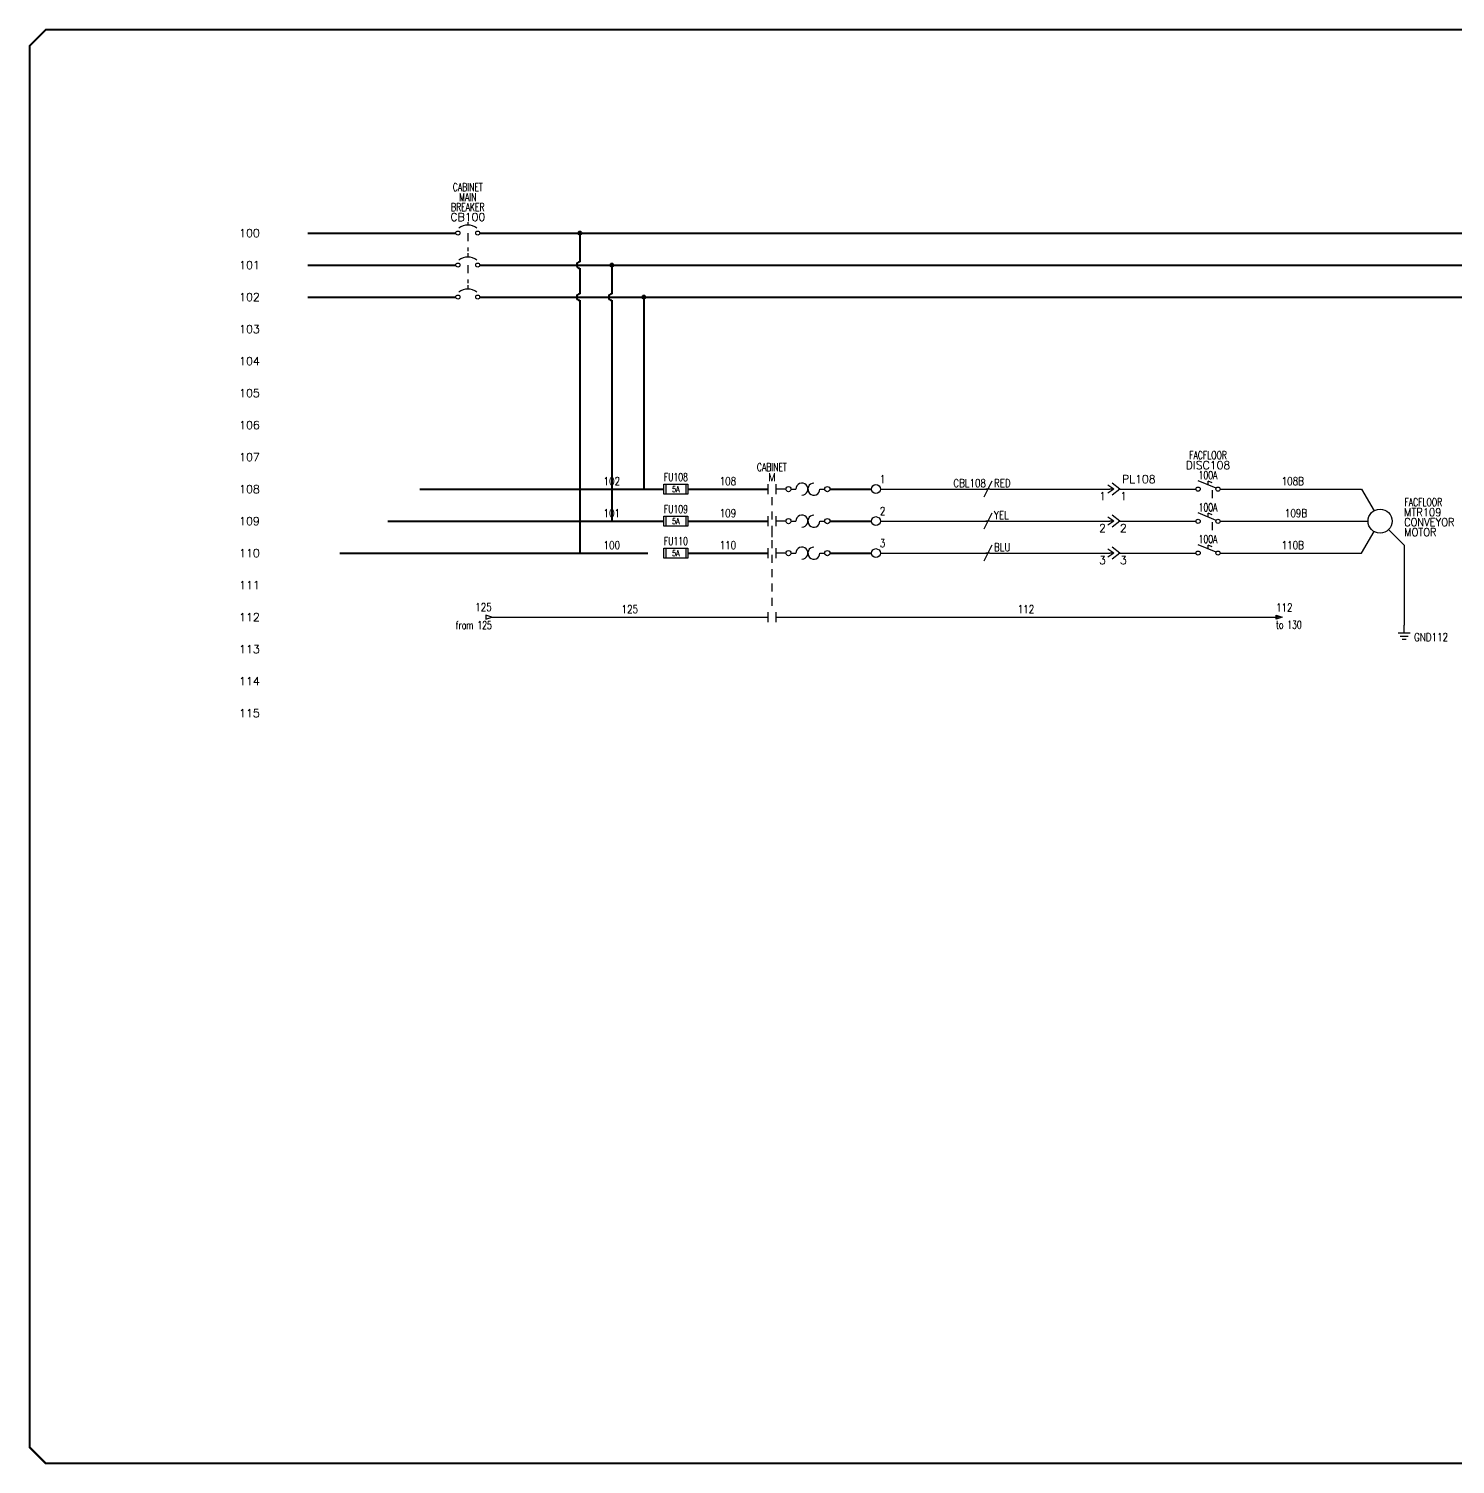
# Model space of a CAD drawing. Header units: inches. Extents: x 0 to 33.5, y 0 to 22.4.
# Drawn here: x 0.02 to 22.3, y 0.02 to 22.44 of the extents above; entities that cross this region are included whole.
import ezdxf
from ezdxf.enums import TextEntityAlignment as Align

# ---------------------------------------------------------------- set-up
doc = ezdxf.new("R2010")
doc.units = ezdxf.units.IN
doc.header["$LTSCALE"] = 0.25
doc.header["$MEASUREMENT"] = 0
doc.linetypes.add('DASHED', pattern=[0.75, 0.5, -0.25])
doc.linetypes.add('HIDDEN2', pattern=[0.1875, 0.125, -0.0625])
for name, color, linetype in [('DESC', 150, 'Continuous'), ('LINK', 9, 'DASHED'), ('LOC', 8, 'Continuous'), ('MISC', 7, 'Continuous'), ('SYMS', 7, 'Continuous'), ('TAGS', 150, 'Continuous'), ('TERMS', 123, 'Continuous'), ('TITLE', 7, 'Continuous'), ('WIRECOPY', 84, 'Continuous'), ('WIRENO', 72, 'Continuous'), ('WIREREF', 52, 'Continuous'), ('WIREREF_DEST', 52, 'Continuous'), ('XREF', 7, 'Continuous')]:
    doc.layers.add(name, color=color, linetype=linetype)
for name, color, linetype, lineweight in [('WIRE_BLK_10AWG', 9, 'Continuous', 40), ('WIRE_BLU_14AWG', 5, 'Continuous', 30), ('WIRE_GRN_14AWG', 3, 'Continuous', 30), ('WIRE_RED_14AWG', 1, 'Continuous', 30), ('WIRE_YEL_14AWG', 2, 'Continuous', 30)]:
    doc.layers.add(name, color=color, linetype=linetype, lineweight=lineweight)
doc.styles.add('ITALIC', font='ITALIC')
doc.styles.add('SIMPLEX', font='SIMPLEX')
doc.styles.add('WD', font='romans.shx')

# ---------------------------------------------------------------- blocks, each defined once
blk = doc.blocks.new('NO_NUM_acade_title')
at = {"layer": 'TITLE', "const_width": 0.0312}
blk.add_lwpolyline([(30.594, 0.281), (30.594, 22.177), (30.344, 22.427), (0.281, 22.427), (0.031, 22.177), (0.031, 0.281), (0.281, 0.031), (30.344, 0.031)], close=True, dxfattribs=at)
at = {"layer": 'TITLE', "color": 1, "style": 'ITALIC'}
for tag, height, p in [('TITLE#1', 0.125, (32.156, 3.406)), ('TITLE#2', 0.125, (32.156, 3.204)), ('TITLE#3', 0.125, (32.156, 3.001)), ('TITLE#4', 0.125, (32.156, 2.799)), ('DWG#', 0.2, (32.156, 0.826))]:
    blk.add_attdef(tag, text='', height=height, dxfattribs=at).set_placement(p, align=Align.CENTER)
at = {"layer": 'TITLE', "color": 1, "style": 'SIMPLEX'}
blk.add_attdef('CAD#', (30.826, 1.958), '', height=0.0938, rotation=90, dxfattribs=at)
at = {"layer": 'TITLE', "color": 1}
for tag, p, height, style in [('ENGINEER', (31.237, 1.958), 0.0938, 'ITALIC'), ('CHKDBY', (32.424, 1.958), 0.0938, 'ITALIC'), ('JOB#', (31.464, 1.644), 0.0938, 'SIMPLEX'), ('DRAWNBY', (32.494, 1.644), 0.0938, 'ITALIC'), ('SCALE', (31.353, 1.344), 0.0938, 'SIMPLEX'), ('DATE', (32.408, 1.344), 0.0938, 'SIMPLEX'), ('SHTS', (32.532, 0.25), 0.2, 'ITALIC')]:
    blk.add_attdef(tag, p, '', height=height, dxfattribs=dict(at, style=style))
at = {"layer": 'TITLE', "color": 1, "style": 'ITALIC'}
blk.add_attdef('SH#', text='', height=0.2, dxfattribs=at).set_placement((31.881, 0.25), align=Align.RIGHT)
at = {"layer": 'TITLE', "color": 7, "flags": 9}
blk.add_attdef('WD_TB', (31.219, 0.031), '', height=0.125, dxfattribs=at)
blk = doc.blocks.new('WD_MLRH')
at = {"style": 'WD'}
blk.add_attdef('RUNGFIRST', text='', height=0.125, dxfattribs=at).set_placement((-0.25, 0), align=Align.MIDDLE_RIGHT)
at = {"style": 'WD', "flags": 1}
for tag, p in [('RUNGHORV', (-0.25, -0.127)), ('RUNGDIST', (-0.25, -0.2)), ('RUNGCNT', (-0.25, -0.237)), ('RUNGINC', (-0.25, -0.163)), ('WIRE-START', (-0.25, -0.356)), ('WIRE-GSUF', (-0.25, -0.396)), ('PH3SPACE', (-0.25, -0.437)), ('WIREMODE', (-0.25, -0.281)), ('WIREFMT', (-0.25, -0.321))]:
    blk.add_attdef(tag, text='', height=0.025, dxfattribs=at).set_placement(p, align=Align.RIGHT)
blk = doc.blocks.new('HCB1')
blk.add_line((0, 0.173), (0, 0.126))
for centre in [(-0.155, 0), (0.155, 0)]:
    blk.add_circle(centre, 0.0322)
blk.add_arc((0, -0.109), 0.234, 53.1301, 126.8699)
at = {"style": 'WD', "width": 0.7}
for tag, p in [('INST', (0, 0.826)), ('LOC', (0, 0.656)), ('DESC1', (0, 0.5)), ('DESC2', (0, 0.344)), ('RATING1', (0, -0.188)), ('XREF', (0, -0.344))]:
    blk.add_attdef(tag, text='', height=0.125, dxfattribs=at).set_placement(p, align=Align.CENTER)
at = {"style": 'WD'}
blk.add_attdef('TAG1', text='', height=0.125, dxfattribs=at).set_placement((0, 0.188), align=Align.CENTER)
for tag, p in [('X2LINK', (0, 0.219)), ('X8LINK', (0, 0))]:
    blk.add_attdef(tag, p, '', height=0.01, dxfattribs=at)
for tag, p, height, flags in [('X4TERM01', (-0.188, 0), 0.0125, 1), ('X1TERM02', (0.188, 0), 0.0125, 1), ('FAMILY', (0.205, 0.152), 0.01, 9), ('CONTACT', (0.205, 0.133), 0.01, 9)]:
    blk.add_attdef(tag, p, '', height=height, dxfattribs=dict(at, flags=flags))
at = {"linetype": 'Continuous', "style": 'WD', "flags": 9}
for tag, p in [('ASSYCODE', (0.219, 0.062)), ('MFG', (0.228, 0.089)), ('CAT', (0.23, 0.108))]:
    blk.add_attdef(tag, text='', height=0.01, dxfattribs=at).set_placement(p, align=Align.CENTER)
at = {"linetype": 'Continuous', "style": 'WD', "flags": 8}
blk.add_attdef('TERM01', text='', height=0.125, dxfattribs=at).set_placement((-0.25, -0.031), align=Align.TOP_RIGHT)
blk.add_attdef('TERM02', text='', height=0.125, dxfattribs=at).set_placement((0.25, -0.031), align=Align.TOP_LEFT)
blk = doc.blocks.new('HCB2')
at = {"linetype": 'HIDDEN2'}
blk.add_line((0, 0.187), (0, 0.141), dxfattribs=at)
for centre in [(-0.155, 0), (0.155, 0)]:
    blk.add_circle(centre, 0.0322)
blk.add_arc((0, -0.109), 0.234, 53.1301, 126.8699)
at = {"style": 'WD', "width": 0.7}
for tag, p in [('INST', (0, 0.863)), ('LOC', (0, 0.693)), ('DESC1', (0, 0.537)), ('DESC2', (0, 0.38)), ('RATING1', (0, -0.188)), ('XREF', (0, -0.344))]:
    blk.add_attdef(tag, text='', height=0.125, dxfattribs=at).set_placement(p, align=Align.CENTER)
at = {"style": 'WD'}
blk.add_attdef('TAG2', text='', height=0.125, dxfattribs=at).set_placement((0, 0.224), align=Align.CENTER)
for tag, p in [('X2LINK', (0, 0.219)), ('X8LINK', (0, 0))]:
    blk.add_attdef(tag, p, '', height=0.01, dxfattribs=at)
for tag, p, height, flags in [('X4TERM01', (-0.188, 0), 0.0125, 1), ('FAMILY', (0.054, 0.183), 0.01, 9), ('CONTACT', (0.054, 0.159), 0.01, 9), ('X1TERM02', (0.188, 0), 0.0125, 1)]:
    blk.add_attdef(tag, p, '', height=height, dxfattribs=dict(at, flags=flags))
at = {"linetype": 'Continuous', "style": 'WD', "flags": 8}
blk.add_attdef('TERM01', text='', height=0.125, dxfattribs=at).set_placement((-0.25, -0.031), align=Align.TOP_RIGHT)
blk.add_attdef('TERM02', text='', height=0.125, dxfattribs=at).set_placement((0.25, -0.031), align=Align.TOP_LEFT)
blk = doc.blocks.new('WDDOT')
for radius in [0.03, 0.0187, 0.00929]:
    blk.add_circle((0, 0), radius)
blk = doc.blocks.new('WD_WCH')
at = {"linetype": 'Continuous', "style": 'WD', "width": 0.8}
blk.add_attdef('WIRECOPY', text='', height=0.125, dxfattribs=at).set_placement((0, 0.0625), align=Align.CENTER)
blk = doc.blocks.new('HFU1')
for p, q in [((-0.188, -0.078), (-0.188, 0.078)), ((-0.188, 0.078), (0.188, 0.078)), ((-0.156, 0.078), (-0.156, -0.078)), ((0.156, 0.078), (0.156, -0.078)), ((0.188, 0.078), (0.188, -0.078)), ((0.188, -0.078), (-0.188, -0.078))]:
    blk.add_line(p, q)
at = {"style": 'WD', "width": 0.7}
for tag, p in [('INST', (0, 0.422)), ('TAG1', (0, 0.125)), ('LOC', (0, 0.266))]:
    blk.add_attdef(tag, text='', height=0.125, dxfattribs=at).set_placement(p, align=Align.CENTER)
at = {"linetype": 'Continuous', "style": 'WD', "flags": 9}
for tag, p in [('ASSYCODE', (0.157, 0.251)), ('MFG', (0.156, 0.083)), ('CAT', (0.156, 0.102))]:
    blk.add_attdef(tag, text='', height=0.01, dxfattribs=at).set_placement(p, align=Align.CENTER)
at = {"style": 'WD'}
for tag, p, height, flags in [('X4TERM01', (-0.188, 0), 0.0109, 1), ('FAMILY', (0.129, 0.108), 0.01, 9), ('X1TERM02', (0.188, 0), 0.0109, 1)]:
    blk.add_attdef(tag, p, '', height=height, dxfattribs=dict(at, flags=flags))
at = {"style": 'WD', "width": 0.7}
blk.add_attdef('RATING1', text='', height=0.0938, dxfattribs=at).set_placement((0, 0), align=Align.MIDDLE_CENTER)
at = {"style": 'WD'}
for tag, p in [('X2LINK', (0, 0.109)), ('X8LINK', (0, -0.109))]:
    blk.add_attdef(tag, p, '', height=0.01, dxfattribs=at)
at = {"linetype": 'Continuous', "style": 'WD', "width": 0.7, "flags": 8}
blk.add_attdef('TERM01', text='', height=0.1, dxfattribs=at).set_placement((-0.25, -0.016), align=Align.TOP_RIGHT)
at = {"style": 'WD', "width": 0.7}
for tag, p in [('DESC1', (0.047, -0.234)), ('DESC2', (0.047, -0.391)), ('DESC3', (0.047, -0.547))]:
    blk.add_attdef(tag, text='', height=0.125, dxfattribs=at).set_placement(p, align=Align.MIDDLE_LEFT)
at = {"linetype": 'Continuous', "style": 'WD', "width": 0.7, "flags": 8}
blk.add_attdef('TERM02', text='', height=0.1, dxfattribs=at).set_placement((0.25, -0.016), align=Align.TOP_LEFT)
blk = doc.blocks.new('WD_WNH')
at = {"linetype": 'Continuous', "style": 'WD', "width": 0.8}
blk.add_attdef('WIRENO', text='', height=0.125, dxfattribs=at).set_placement((0, 0.062), align=Align.CENTER)
at = {"style": 'WD', "flags": 1}
for tag, p in [('W01USER', (0, 0.078)), ('W02USER', (0, 0.07)), ('W03USER', (0, 0.062)), ('W04USER', (0, 0.055)), ('W05USER', (0, 0.047)), ('W06USER', (0, 0.039)), ('W07USER', (0, 0.031)), ('W08USER', (0, 0.023)), ('W09USER', (0, 0.016)), ('W10USER', (0, 0.008))]:
    blk.add_attdef(tag, text='', height=0.005, dxfattribs=at).set_placement(p, align=Align.CENTER)
blk = doc.blocks.new('HMS21OL')
at = {"linetype": 'Continuous'}
for p, q in [((-0.062, 0.08), (-0.062, -0.08)), ((0.062, 0.08), (0.062, -0.08))]:
    blk.add_line(p, q, dxfattribs=at)
for p, q in [((0.219, 0), (0.062, 0)), ((0.299, 0), (0.375, 0)), ((0.75, 0), (0.826, 0))]:
    blk.add_line(p, q)
for centre in [(0.259, 0), (0.866, 0)]:
    blk.add_circle(centre, 0.04, dxfattribs=at)
for centre, start, end in [((0.469, 0), 270.001, 180.002), ((0.656, 0), 90, 0.001)]:
    blk.add_arc(centre, 0.0938, start, end)
at = {"style": 'WD'}
for tag, width, p in [('INST', 0.7, (0, 0.451)), ('TAG2', 0.9, (0, 0.125)), ('LOC', 0.7, (0, 0.281)), ('XREF', 0.7, (0, -0.297)), ('DESC1', 0.7, (0, -0.454)), ('DESC2', 0.7, (0, -0.61)), ('DESC3', 0.7, (0, -0.766))]:
    blk.add_attdef(tag, text='', height=0.125, dxfattribs=dict(at, width=width)).set_placement(p, align=Align.CENTER)
for tag, p, height, flags in [('X4TERM01', (-0.062, 0), 0.0125, 1), ('FAMILY', (0.097, 0.053), 0.01, 9), ('CONTACT', (0.097, 0.036), 0.01, 1), ('X1TERM02', (0.906, 0), 0.0125, 1)]:
    blk.add_attdef(tag, p, '', height=height, dxfattribs=dict(at, flags=flags))
for tag, p in [('X2LINK', (0, 0.125)), ('X8LINK', (0, -0.125))]:
    blk.add_attdef(tag, p, '', height=0.01, dxfattribs=at)
at = {"linetype": 'Continuous', "style": 'WD', "flags": 8}
blk.add_attdef('TERM01', text='', height=0.125, dxfattribs=at).set_placement((-0.125, -0.031), align=Align.TOP_RIGHT)
blk.add_attdef('TERM02', text='', height=0.125, dxfattribs=at).set_placement((0.969, -0.031), align=Align.TOP_LEFT)
blk = doc.blocks.new('HT0002')
blk.add_circle((0, 0), 0.0699)
at = {"style": 'WD'}
for tag, p, width in [('INST', (0.062, 0.42), 0.7), ('LOC', (0.062, 0.25), 0.7), ('DESC1', (0.053, -0.385), 0.8)]:
    blk.add_attdef(tag, p, '', height=0.125, dxfattribs=dict(at, width=width))
at = {"style": 'WD', "flags": 1}
for tag, p, height in [('X4TERM01', (-0.07, 0), 0.0125), ('X4TERMDESC01', (-0.055, -0.023), 0.025), ('X2TERMDESC01', (-0.006, 0.029), 0.025), ('STRIPSEQ', (0, 0), 0.00125), ('X2TERM01', (0, 0.07), 0.0125), ('X2PIN01', (0.033, 0.084), 0.0125), ('X1TERMDESC01', (0.039, 0.007), 0.025), ('X1TERM01', (0.07, 0), 0.0125), ('X1PIN01', (0.087, 0.016), 0.0125), ('X4PIN01', (-0.114, -0.038), 0.0125), ('LINKTERM', (0, -0.002), 0.00125), ('X8TERM01', (0, -0.07), 0.0125), ('X8TERMDESC01', (0, -0.054), 0.025), ('X8PIN01', (0.026, -0.096), 0.0125)]:
    blk.add_attdef(tag, p, '', height=height, dxfattribs=at)
at = {"linetype": 'Continuous', "style": 'WD'}
for tag, p, height, width, flags in [('TERM01', (0.062, 0.094), 0.125, 0.8, 8), ('TAGSTRIP', (0.053, -0.229), 0.125, 0.9, 8), ('DESC2', (0.053, -0.541), 0.125, 0.8, 8), ('CAT', (0.213, -0.406), 0.109, 0.8, 1), ('DESC3', (0.053, -0.698), 0.125, 0.8, 8)]:
    blk.add_attdef(tag, p, '', height=height, dxfattribs=dict(at, width=width, flags=flags))
at = {"linetype": 'Continuous', "style": 'WD', "width": 0.8, "flags": 1}
blk.add_attdef('MFG', text='', height=0.109, dxfattribs=at).set_placement((0.088, -0.406), align=Align.RIGHT)
at = {"style": 'WD', "width": 0.7, "flags": 1}
blk.add_attdef('ASSYCODE', (0.062, -0.281), '', height=0.01, dxfattribs=at)
blk = doc.blocks.new('HW01')
for p, q in [((0.062, 0.125), (-0.062, -0.125)), ((0.031, 0), (-0.031, 0))]:
    blk.add_line(p, q)
at = {"style": 'WD', "width": 0.7, "flags": 1}
for tag, p in [('INST', (0, 0.357)), ('LOC', (0, 0.188)), ('XREF', (0, -0.3)), ('DESC1', (0, -0.456)), ('DESC2', (0, -0.613))]:
    blk.add_attdef(tag, text='', height=0.125, dxfattribs=at).set_placement(p, align=Align.CENTER)
at = {"style": 'WD', "width": 0.8}
blk.add_attdef('TAG1', text='', height=0.125, dxfattribs=at).set_placement((-0.031, 0.031), align=Align.RIGHT)
at = {"style": 'WD', "flags": 1}
for tag, p in [('X4TERM01', (-0.031, 0)), ('X1TERM01', (0.031, 0))]:
    blk.add_attdef(tag, p, '', height=0.0125, dxfattribs=at)
at = {"linetype": 'Continuous', "style": 'WD', "flags": 9}
blk.add_attdef('ASSYCODE', text='', height=0.01, dxfattribs=at).set_placement((0.029, 0.042), align=Align.CENTER)
at = {"style": 'WD'}
for tag, p in [('X2LINK', (0, 0.125)), ('X8LINK', (0, -0.125))]:
    blk.add_attdef(tag, p, '', height=0.01, dxfattribs=at)
at = {"style": 'WD', "flags": 9}
blk.add_attdef('FAMILY', text='', height=0.01, dxfattribs=at).set_placement((0.023, 0.118), align=Align.CENTER)
at = {"style": 'WD', "width": 0.8}
for tag, p, height in [('RATING1', (0.094, 0.031), 0.125), ('RATING2', (0.094, -0.13), 0.0938)]:
    blk.add_attdef(tag, p, '', height=height, dxfattribs=at)
at = {"style": 'WD', "width": 0.8, "flags": 1}
blk.add_attdef('MFG', text='', height=0.0938, dxfattribs=at).set_placement((-0.125, -0.031), align=Align.TOP_RIGHT)
blk.add_attdef('CAT', text='', height=0.0938, dxfattribs=at).set_placement((0.031, -0.031), align=Align.TOP_LEFT)
blk = doc.blocks.new('HW02')
for p, q in [((0.062, 0.125), (-0.062, -0.125)), ((0.031, 0), (-0.031, 0))]:
    blk.add_line(p, q)
at = {"style": 'WD', "width": 0.7, "flags": 1}
for tag, p in [('INST', (0, 0.357)), ('LOC', (0, 0.188)), ('XREF', (0, -0.3)), ('DESC1', (0, -0.456)), ('DESC2', (0, -0.613))]:
    blk.add_attdef(tag, text='', height=0.125, dxfattribs=at).set_placement(p, align=Align.CENTER)
at = {"style": 'WD', "width": 0.8}
blk.add_attdef('TAG2', text='', height=0.125, dxfattribs=at).set_placement((-0.031, 0.031), align=Align.RIGHT)
at = {"style": 'WD', "flags": 1}
for tag, p in [('X4TERM01', (-0.031, 0)), ('X1TERM01', (0.031, 0))]:
    blk.add_attdef(tag, p, '', height=0.0125, dxfattribs=at)
at = {"style": 'WD'}
for tag, p in [('X2LINK', (0, 0.125)), ('X8LINK', (0, -0.125))]:
    blk.add_attdef(tag, p, '', height=0.01, dxfattribs=at)
at = {"style": 'WD', "flags": 9}
blk.add_attdef('FAMILY', text='', height=0.01, dxfattribs=at).set_placement((0.023, 0.118), align=Align.CENTER)
at = {"style": 'WD', "width": 0.8}
for tag, p, height in [('RATING1', (0.094, 0.031), 0.125), ('RATING2', (0.094, -0.13), 0.0938)]:
    blk.add_attdef(tag, p, '', height=height, dxfattribs=at)
blk = doc.blocks.new('HC01PJ')
for p, q in [((-0.031, 0), (-0.125, 0.062)), ((-0.031, 0), (-0.125, -0.062)), ((-0.031, 0), (-0.094, 0)), ((0.062, 0), (-0.062, 0.094)), ((0.062, 0), (-0.062, -0.094))]:
    blk.add_line(p, q)
at = {"style": 'WD', "width": 0.7}
for tag, p in [('DESC1', (-0.031, 0.406)), ('DESC2', (-0.031, 0.25))]:
    blk.add_attdef(tag, text='', height=0.125, dxfattribs=at).set_placement(p, align=Align.RIGHT)
for tag, p in [('INST', (0.094, 0.406)), ('LOC', (0.094, 0.25))]:
    blk.add_attdef(tag, p, '', height=0.125, dxfattribs=at)
at = {"style": 'WD'}
for tag, p, height, flags in [('X4TERMDESC01', (-0.106, 0.022), 0.01, 1), ('X4TERM01', (-0.094, 0), 0.0125, 1), ('FAMILY', (0.048, 0.121), 0.01, 9), ('X1TERM02', (0.062, 0), 0.0125, 1), ('X1TERMDESC02', (0.067, 0.016), 0.01, 1)]:
    blk.add_attdef(tag, p, '', height=height, dxfattribs=dict(at, flags=flags))
for tag, p, height in [('X2LINK', (-0.062, 0.125), 0.01), ('TAG1', (0.094, 0.094), 0.125), ('X8LINK', (-0.062, -0.125), 0.01)]:
    blk.add_attdef(tag, p, '', height=height, dxfattribs=at)
at = {"linetype": 'Continuous', "style": 'WD', "flags": 9}
for tag, p in [('ASSYCODE', (0.067, 0.044)), ('MFG', (0.072, 0.057)), ('CAT', (0.073, 0.077))]:
    blk.add_attdef(tag, text='', height=0.01, dxfattribs=at).set_placement(p, align=Align.CENTER)
at = {"linetype": 'Continuous', "style": 'WD', "flags": 8}
blk.add_attdef('TERM01', text='', height=0.125, dxfattribs=at).set_placement((-0.156, -0.047), align=Align.TOP_RIGHT)
blk.add_attdef('TERM02', text='', height=0.125, dxfattribs=at).set_placement((0.062, -0.047), align=Align.TOP_LEFT)
blk = doc.blocks.new('HC02PJ')
for p, q in [((-0.031, 0), (-0.125, 0.062)), ((-0.031, 0), (-0.125, -0.062)), ((-0.031, 0), (-0.094, 0)), ((0.062, 0), (-0.062, 0.094)), ((0.062, 0), (-0.062, -0.094))]:
    blk.add_line(p, q)
at = {"style": 'WD', "width": 0.7}
for tag, p in [('DESC1', (-0.031, 0.406)), ('DESC2', (-0.031, 0.25))]:
    blk.add_attdef(tag, text='', height=0.125, dxfattribs=at).set_placement(p, align=Align.RIGHT)
for tag, p in [('INST', (0.094, 0.406)), ('LOC', (0.094, 0.25))]:
    blk.add_attdef(tag, p, '', height=0.125, dxfattribs=at)
at = {"style": 'WD'}
for tag, p, height, flags in [('X4TERMDESC01', (-0.113, 0.019), 0.01, 1), ('X4TERM01', (-0.094, 0), 0.0125, 1), ('FAMILY', (0.048, 0.121), 0.01, 9), ('X1TERM02', (0.062, 0), 0.0125, 1), ('X1TERMDESC02', (0.067, 0.014), 0.01, 1)]:
    blk.add_attdef(tag, p, '', height=height, dxfattribs=dict(at, flags=flags))
for tag, p, height in [('X2LINK', (-0.062, 0.125), 0.01), ('TAG2', (0.094, 0.094), 0.125), ('X8LINK', (-0.062, -0.125), 0.01)]:
    blk.add_attdef(tag, p, '', height=height, dxfattribs=at)
at = {"linetype": 'Continuous', "style": 'WD', "flags": 8}
blk.add_attdef('TERM01', text='', height=0.125, dxfattribs=at).set_placement((-0.156, -0.047), align=Align.TOP_RIGHT)
blk.add_attdef('TERM02', text='', height=0.125, dxfattribs=at).set_placement((0.062, -0.047), align=Align.TOP_LEFT)
blk = doc.blocks.new('HDS11')
for p, q in [((0.126, 0.013), (-0.156, 0.13)), ((0, 0.065), (0, 0.125)), ((0.062, 0.099), (0, 0.125))]:
    blk.add_line(p, q)
for centre in [(-0.155, 0), (0.155, 0)]:
    blk.add_circle(centre, 0.0322)
at = {"style": 'WD', "width": 0.7}
for tag, p in [('INST', (0, 0.625)), ('LOC', (0, 0.469)), ('RATING1', (0, 0.156)), ('XREF', (0, -0.236)), ('DESC1', (0, -0.406)), ('DESC2', (0, -0.562))]:
    blk.add_attdef(tag, text='', height=0.125, dxfattribs=at).set_placement(p, align=Align.CENTER)
at = {"style": 'WD'}
blk.add_attdef('TAG1', text='', height=0.125, dxfattribs=at).set_placement((0, 0.312), align=Align.CENTER)
for tag, p in [('X2LINK', (0, 0.438)), ('X8LINK', (0, -0.016))]:
    blk.add_attdef(tag, p, '', height=0.01, dxfattribs=at)
for tag, p, height, flags in [('X4TERM01', (-0.188, 0), 0.0125, 1), ('X1TERM02', (0.188, 0), 0.0125, 1), ('FAMILY', (0.206, 0.131), 0.01, 9), ('CONTACT', (0.206, 0.04), 0.01, 9)]:
    blk.add_attdef(tag, p, '', height=height, dxfattribs=dict(at, flags=flags))
at = {"linetype": 'Continuous', "style": 'WD', "flags": 9}
for tag, p in [('ASSYCODE', (0.219, 0.062)), ('MFG', (0.228, 0.089)), ('CAT', (0.23, 0.108))]:
    blk.add_attdef(tag, text='', height=0.01, dxfattribs=at).set_placement(p, align=Align.CENTER)
at = {"linetype": 'Continuous', "style": 'WD', "flags": 8}
blk.add_attdef('TERM01', text='', height=0.125, dxfattribs=at).set_placement((-0.25, -0.031), align=Align.TOP_RIGHT)
blk.add_attdef('TERM02', text='', height=0.125, dxfattribs=at).set_placement((0.25, -0.031), align=Align.TOP_LEFT)
blk = doc.blocks.new('HDS21')
for p, q in [((0.126, 0.013), (-0.156, 0.13)), ((0, 0.065), (0, 0.125)), ((0.062, 0.099), (0, 0.125))]:
    blk.add_line(p, q)
for centre in [(-0.155, 0), (0.155, 0)]:
    blk.add_circle(centre, 0.0322)
at = {"style": 'WD', "width": 0.7}
for tag, p in [('INST', (0, 0.625)), ('LOC', (0, 0.469)), ('RATING1', (0, 0.156)), ('XREF', (0, -0.236)), ('DESC1', (0, -0.406)), ('DESC2', (0, -0.562))]:
    blk.add_attdef(tag, text='', height=0.125, dxfattribs=at).set_placement(p, align=Align.CENTER)
at = {"style": 'WD'}
blk.add_attdef('TAG2', text='', height=0.125, dxfattribs=at).set_placement((0, 0.312), align=Align.CENTER)
for tag, p in [('X2LINK', (0, 0.281)), ('X8LINK', (0, -0.016))]:
    blk.add_attdef(tag, p, '', height=0.01, dxfattribs=at)
for tag, p, height, flags in [('X4TERM01', (-0.188, 0), 0.0125, 1), ('X1TERM02', (0.188, 0), 0.0125, 1), ('FAMILY', (0.206, 0.131), 0.01, 9), ('CONTACT', (0.206, 0.103), 0.01, 9)]:
    blk.add_attdef(tag, p, '', height=height, dxfattribs=dict(at, flags=flags))
at = {"linetype": 'Continuous', "style": 'WD', "flags": 8}
blk.add_attdef('TERM01', text='', height=0.125, dxfattribs=at).set_placement((-0.25, -0.031), align=Align.TOP_RIGHT)
blk.add_attdef('TERM02', text='', height=0.125, dxfattribs=at).set_placement((0.25, -0.031), align=Align.TOP_LEFT)
blk = doc.blocks.new('HMO13')
blk.add_circle((0, 0), 0.188)
at = {"style": 'WD'}
for tag, p, width in [('INST', (0.381, 0.403), 0.7), ('LOC', (0.381, 0.234), 0.7), ('TAG1', (0.375, 0.077), 0.9), ('DESC1', (0.376, -0.079), 0.9), ('DESC2', (0.376, -0.235), 0.9), ('RATING3', (0.375, -0.548), 0.8), ('DESC3', (0.376, -0.391), 0.9), ('RATING4', (0.375, -0.704), 0.8), ('WDTAGALT', (0.375, -0.875), 0.7)]:
    blk.add_attdef(tag, p, '', height=0.125, dxfattribs=dict(at, width=width))
at = {"style": 'WD', "width": 0.8}
blk.add_attdef('RATING1', text='', height=0.1, dxfattribs=at).set_placement((0, 0), align=Align.CENTER)
at = {"style": 'WD', "flags": 1}
for tag, p in [('X4TERM02', (-0.188, 0)), ('X0TERM01', (-0.094, 0.162)), ('X0TERM03', (-0.094, -0.162)), ('X0TERM04', (0.133, -0.133))]:
    blk.add_attdef(tag, p, '', height=0.0125, dxfattribs=at)
at = {"linetype": 'Continuous', "style": 'WD', "flags": 9}
blk.add_attdef('ASSYCODE', text='', height=0.01, dxfattribs=at).set_placement((0, 0.125), align=Align.CENTER)
at = {"style": 'WD', "flags": 9}
blk.add_attdef('FAMILY', text='', height=0.01, dxfattribs=at).set_placement((-0.005, 0.17), align=Align.CENTER)
at = {"linetype": 'Continuous', "style": 'WD', "flags": 1}
for tag, p in [('MFG', (0, 0.14)), ('CAT', (0, 0.159))]:
    blk.add_attdef(tag, text='', height=0.01, dxfattribs=at).set_placement(p, align=Align.MIDDLE)
at = {"style": 'WD', "width": 0.8}
blk.add_attdef('RATING2', text='', height=0.1, dxfattribs=at).set_placement((0, -0.031), align=Align.TOP_CENTER)
blk = doc.blocks.new('VGND2')
for p, q in [((0, -0.125), (0, 0)), ((0.09375, -0.125), (-0.09375, -0.125)), ((-0.0625, -0.171875), (0.0625, -0.171875)), ((-0.03125, -0.21875), (0.03125, -0.21875))]:
    blk.add_line(p, q)
at = {"style": 'WD', "flags": 1}
for tag in ['ASSYCODE', 'X2TERM01', 'CAT', 'FAMILY', 'MFG']:
    blk.add_attdef(tag, (0, 0), '', height=0.01, dxfattribs=at)
at = {"style": 'WD', "width": 0.8}
for tag, p in [('INST', (0.15625, 0.125)), ('LOC', (0.15625, -0.03125)), ('TAG1', (0.15625, -0.1875)), ('DESC1', (0.15625, -0.34375)), ('DESC2', (0.15625, -0.5))]:
    blk.add_attdef(tag, text='', height=0.125, dxfattribs=at).set_placement(p, align=Align.MIDDLE_LEFT)
blk = doc.blocks.new('HCR21')
at = {"linetype": 'Continuous'}
for p, q in [((-0.062, 0.08), (-0.062, -0.08)), ((0.062, 0.08), (0.062, -0.08))]:
    blk.add_line(p, q, dxfattribs=at)
at = {"style": 'WD'}
for tag, width, p in [('INST', 0.7, (0, 0.451)), ('TAG2', 0.9, (0, 0.125)), ('LOC', 0.7, (0, 0.281)), ('XREF', 0.7, (0, -0.297)), ('DESC1', 0.7, (0, -0.449)), ('DESC2', 0.7, (0, -0.597)), ('DESC3', 0.7, (0, -0.744))]:
    blk.add_attdef(tag, text='', height=0.125, dxfattribs=dict(at, width=width)).set_placement(p, align=Align.CENTER)
for tag, p, height, flags in [('X4TERM01', (-0.062, 0), 0.0125, 1), ('X1TERM02', (0.062, 0), 0.0125, 1), ('FAMILY', (0.097, 0.053), 0.01, 9), ('CONTACT', (0.097, 0.036), 0.01, 1)]:
    blk.add_attdef(tag, p, '', height=height, dxfattribs=dict(at, flags=flags))
for tag, p in [('X2LINK', (0, 0.125)), ('X8LINK', (0, -0.125))]:
    blk.add_attdef(tag, p, '', height=0.01, dxfattribs=at)
at = {"linetype": 'Continuous', "style": 'WD', "flags": 8}
blk.add_attdef('TERM01', text='', height=0.125, dxfattribs=at).set_placement((-0.125, -0.016), align=Align.TOP_RIGHT)
blk.add_attdef('TERM02', text='', height=0.125, dxfattribs=at).set_placement((0.125, -0.016), align=Align.TOP_LEFT)
blk = doc.blocks.new('HA1D3')
blk.add_lwpolyline([(-0.094, 0), (-0.094, -0.031), (0, 0), (-0.094, 0.031), (-0.094, 0)])
at = {"style": 'WD', "width": 0.8, "flags": 8}
blk.add_attdef('WIRENO', text='', height=0.125, dxfattribs=at).set_placement((0, 0.094), align=Align.RIGHT)
at = {"style": 'WD', "flags": 1}
blk.add_attdef('SIGCODE', text='', height=0.01, dxfattribs=at).set_placement((-0.02, 0.047), align=Align.RIGHT)
blk.add_attdef('X1TERM01', (0, 0), '', height=0.01, dxfattribs=at)
at = {"style": 'WD', "width": 0.7}
for tag, p in [('XREF', (0, -0.188)), ('DESC1', (0, -0.375))]:
    blk.add_attdef(tag, text='', height=0.125, dxfattribs=at).set_placement(p, align=Align.RIGHT)
blk = doc.blocks.new('HA1S1')
for points in [[(0, 0), (0, 0.031), (0.094, 0), (0, -0.031), (0, 0)], [(0.011, 0.016), (0.011, -0.016), (0.058, 0), (0.011, 0.016)]]:
    blk.add_lwpolyline(points)
at = {"style": 'WD', "flags": 1}
for tag, p in [('SIGCODE', (-0.02, 0.047)), ('X4TERM01', (0, 0))]:
    blk.add_attdef(tag, p, '', height=0.01, dxfattribs=at)
at = {"style": 'WD', "width": 0.8, "flags": 8}
blk.add_attdef('WIRENO', (0, 0.087), '', height=0.125, dxfattribs=at)
at = {"style": 'WD', "width": 0.7}
for tag, p in [('XREF', (0, -0.181)), ('DESC1', (0, -0.356))]:
    blk.add_attdef(tag, p, '', height=0.125, dxfattribs=at)

msp = doc.modelspace()

# ---------------------------------------------------------------- linework, layer by layer
at = {"layer": 'LINK'}
for points in [[(6.875, 19.25), (6.875, 18.969)], [(6.875, 18.75), (6.875, 18.469)], [(11.625, 15.125), (11.625, 14.875)], [(11.625, 15.125), (11.625, 13.375)], [(18.5, 15.234), (18.5, 15.031)], [(11.625, 14.625), (11.625, 14.375)], [(18.5, 14.734), (18.5, 14.531)]]:
    msp.add_lwpolyline(points, dxfattribs=at)
at = {"layer": 'WIRE_BLK_10AWG'}
for p, q in [((4.375, 19.25), (6.688, 19.25)), ((7.062, 19.25), (29.5, 19.25)), ((8.625, 19.25), (8.625, 18.8)), ((4.375, 18.75), (6.688, 18.75)), ((7.062, 18.75), (29.5, 18.75)), ((8.625, 18.7), (8.625, 18.3)), ((9.125, 18.75), (9.125, 18.3)), ((4.375, 18.25), (6.688, 18.25)), ((7.062, 18.25), (29.5, 18.25)), ((8.625, 18.2), (8.625, 14.25)), ((9.125, 18.2), (9.125, 14.75)), ((9.625, 18.25), (9.625, 15.25)), ((6.125, 15.25), (9.938, 15.25)), ((10.312, 15.25), (11.562, 15.25)), ((12.531, 15.25), (13.168, 15.25)), ((5.625, 14.75), (9.938, 14.75)), ((10.312, 14.75), (11.562, 14.75)), ((12.531, 14.75), (13.168, 14.75)), ((4.875, 14.25), (9.688, 14.25)), ((10.312, 14.25), (11.562, 14.25)), ((12.531, 14.25), (13.168, 14.25))]:
    msp.add_line(p, q, dxfattribs=at)
for centre in [(8.625, 18.75), (8.625, 18.25), (9.125, 18.25)]:
    msp.add_arc(centre, 0.05, 90, 270, dxfattribs=at)
at = {"layer": 'WIRE_BLU_14AWG'}
for p, q in [((20.836, 14.25), (21.031, 14.588)), ((13.32, 14.25), (15, 14.25)), ((15.031, 14.25), (16.906, 14.25)), ((17.062, 14.25), (18.25, 14.25)), ((18.625, 14.25), (20.836, 14.25))]:
    msp.add_line(p, q, dxfattribs=at)
at = {"layer": 'WIRE_GRN_14AWG'}
for p, q in [((21.258, 14.617), (21.5, 14.375)), ((21.5, 14.375), (21.5, 14.25)), ((21.5, 14.25), (21.5, 13.125))]:
    msp.add_line(p, q, dxfattribs=at)
at = {"layer": 'WIRE_RED_14AWG'}
for p, q in [((13.32, 15.25), (15, 15.25)), ((15.031, 15.25), (16.906, 15.25)), ((17.062, 15.25), (18.25, 15.25)), ((18.625, 15.25), (20.836, 15.25)), ((20.836, 15.25), (21.031, 14.912)), ((7.249, 13.25), (11.562, 13.25)), ((11.688, 13.25), (19.5, 13.25))]:
    msp.add_line(p, q, dxfattribs=at)
at = {"layer": 'WIRE_YEL_14AWG'}
for p, q in [((13.32, 14.75), (15, 14.75)), ((15.031, 14.75), (16.906, 14.75)), ((17.062, 14.75), (18.25, 14.75)), ((18.625, 14.75), (20.938, 14.75))]:
    msp.add_line(p, q, dxfattribs=at)

# ---------------------------------------------------------------- block references
msp.add_blockref('NO_NUM_acade_title', (0, 0))
msp.add_blockref('WD_MLRH', (3.875, 19.25)).add_auto_attribs({'RUNGFIRST': '100'})
at = {"layer": 'SYMS'}
ref = msp.add_blockref('HCB1', (6.875, 19.25), dxfattribs=at)
ref.add_attrib('LOC', 'CABINET', dxfattribs={"layer": 'LOC', "height": 0.125, "style": 'WD', "width": 0.7}).set_placement((6.875, 19.906), align=Align.CENTER)
ref.add_attrib('DESC2', 'BREAKER', dxfattribs={"layer": 'DESC', "height": 0.125, "style": 'WD', "width": 0.7}).set_placement((6.875, 19.594), align=Align.CENTER)
ref.add_attrib('DESC1', 'MAIN', dxfattribs={"layer": 'DESC', "height": 0.125, "style": 'WD', "width": 0.7}).set_placement((6.875, 19.75), align=Align.CENTER)
ref.add_attrib('TAG1', 'CB100', dxfattribs={"layer": 'TAGS', "height": 0.125, "style": 'WD'}).set_placement((6.875, 19.438), align=Align.CENTER)
for name, p in [('WDDOT', (8.625, 19.25)), ('HCB2', (6.875, 18.75)), ('WDDOT', (9.125, 18.75)), ('HCB2', (6.875, 18.25)), ('WDDOT', (9.625, 18.25)), ('HMS21OL', (11.625, 14.75)), ('HMS21OL', (11.625, 14.25)), ('HCR21', (11.625, 13.25))]:
    msp.add_blockref(name, p, dxfattribs=at)
ref = msp.add_blockref('HDS11', (18.438, 15.25), dxfattribs=at)
ref.add_attrib('LOC', 'FACFLOOR', dxfattribs={"layer": 'LOC', "height": 0.125, "style": 'WD', "width": 0.7}).set_placement((18.438, 15.719), align=Align.CENTER)
ref.add_attrib('TAG1', 'DISC108', dxfattribs={"layer": 'TAGS', "height": 0.125, "style": 'WD'}).set_placement((18.438, 15.562), align=Align.CENTER)
ref.add_attrib('RATING1', '100A', dxfattribs={"layer": 'MISC', "height": 0.125, "style": 'WD', "width": 0.7}).set_placement((18.438, 15.406), align=Align.CENTER)
ref = msp.add_blockref('HFU1', (10.125, 15.25), dxfattribs=at)
ref.add_attrib('RATING1', '5A', dxfattribs={"layer": 'MISC', "height": 0.0938, "style": 'WD', "width": 0.7}).set_placement((10.125, 15.25), align=Align.MIDDLE_CENTER)
ref.add_attrib('TAG1', 'FU108', dxfattribs={"layer": 'TAGS', "height": 0.125, "style": 'WD', "width": 0.7}).set_placement((10.125, 15.375), align=Align.CENTER)
ref = msp.add_blockref('HMS21OL', (11.625, 15.25), dxfattribs=at)
ref.add_attrib('LOC', 'CABINET', dxfattribs={"layer": 'LOC', "height": 0.125, "style": 'WD', "width": 0.7}).set_placement((11.625, 15.531), align=Align.CENTER)
ref.add_attrib('TAG2', 'M', dxfattribs={"layer": 'TAGS', "height": 0.125, "style": 'WD', "width": 0.9}).set_placement((11.625, 15.375), align=Align.CENTER)
ref = msp.add_blockref('HT0002', (13.25, 15.25), dxfattribs=at)
ref.add_attrib('TERM01', '1', (13.312, 15.344), dxfattribs={"layer": 'TERMS', "linetype": 'Continuous', "height": 0.125, "style": 'WD', "width": 0.8, "flags": 8})
ref = msp.add_blockref('HW01', (15, 15.25), dxfattribs=at)
ref.add_attrib('RATING1', 'RED', (15.094, 15.281), dxfattribs={"layer": 'MISC', "height": 0.125, "style": 'WD', "width": 0.8})
ref.add_attrib('TAG1', 'CBL108', dxfattribs={"layer": 'TAGS', "height": 0.125, "style": 'WD', "width": 0.8}).set_placement((14.969, 15.281), align=Align.RIGHT)
ref = msp.add_blockref('HC01PJ', (17, 15.25), dxfattribs=at)
ref.add_attrib('TAG1', 'PL108', (17.094, 15.344), dxfattribs={"layer": 'TAGS', "height": 0.125, "style": 'WD'})
ref.add_attrib('TERM01', '1', dxfattribs={"layer": 'TERMS', "linetype": 'Continuous', "height": 0.125, "style": 'WD', "flags": 8}).set_placement((16.844, 15.203), align=Align.TOP_RIGHT)
ref.add_attrib('TERM02', '1', dxfattribs={"layer": 'TERMS', "linetype": 'Continuous', "height": 0.125, "style": 'WD', "flags": 8}).set_placement((17.062, 15.203), align=Align.TOP_LEFT)
ref = msp.add_blockref('HDS21', (18.438, 14.747), dxfattribs=at)
ref.add_attrib('RATING1', '100A', dxfattribs={"layer": 'MISC', "height": 0.125, "style": 'WD', "width": 0.7}).set_placement((18.438, 14.903), align=Align.CENTER)
ref = msp.add_blockref('HMO13', (21.125, 14.75), dxfattribs=at)
ref.add_attrib('DESC1', 'CONVEYOR', (21.501, 14.671), dxfattribs={"layer": 'DESC', "height": 0.125, "style": 'WD', "width": 0.9})
ref.add_attrib('DESC2', 'MOTOR', (21.501, 14.515), dxfattribs={"layer": 'DESC', "height": 0.125, "style": 'WD', "width": 0.9})
ref.add_attrib('LOC', 'FACFLOOR', (21.506, 14.984), dxfattribs={"layer": 'LOC', "height": 0.125, "style": 'WD', "width": 0.7})
ref.add_attrib('TAG1', 'MTR109', (21.5, 14.827), dxfattribs={"layer": 'TAGS', "height": 0.125, "style": 'WD', "width": 0.9})
ref = msp.add_blockref('HFU1', (10.125, 14.75), dxfattribs=at)
ref.add_attrib('RATING1', '5A', dxfattribs={"layer": 'MISC', "height": 0.0938, "style": 'WD', "width": 0.7}).set_placement((10.125, 14.75), align=Align.MIDDLE_CENTER)
ref.add_attrib('TAG1', 'FU109', dxfattribs={"layer": 'TAGS', "height": 0.125, "style": 'WD', "width": 0.7}).set_placement((10.125, 14.875), align=Align.CENTER)
ref = msp.add_blockref('HT0002', (13.25, 14.75), dxfattribs=at)
ref.add_attrib('TERM01', '2', (13.312, 14.844), dxfattribs={"layer": 'TERMS', "linetype": 'Continuous', "height": 0.125, "style": 'WD', "width": 0.8, "flags": 8})
ref = msp.add_blockref('HW02', (15, 14.75), dxfattribs=at)
ref.add_attrib('RATING1', 'YEL', (15.094, 14.781), dxfattribs={"layer": 'MISC', "height": 0.125, "style": 'WD', "width": 0.8})
ref = msp.add_blockref('HC02PJ', (17, 14.75), dxfattribs=at)
ref.add_attrib('TERM01', '2', dxfattribs={"layer": 'TERMS', "linetype": 'Continuous', "height": 0.125, "style": 'WD', "flags": 8}).set_placement((16.844, 14.703), align=Align.TOP_RIGHT)
ref.add_attrib('TERM02', '2', dxfattribs={"layer": 'TERMS', "linetype": 'Continuous', "height": 0.125, "style": 'WD', "flags": 8}).set_placement((17.062, 14.703), align=Align.TOP_LEFT)
ref = msp.add_blockref('HFU1', (10.125, 14.25), dxfattribs=at)
ref.add_attrib('RATING1', '5A', dxfattribs={"layer": 'MISC', "height": 0.0938, "style": 'WD', "width": 0.7}).set_placement((10.125, 14.25), align=Align.MIDDLE_CENTER)
ref.add_attrib('TAG1', 'FU110', dxfattribs={"layer": 'TAGS', "height": 0.125, "style": 'WD', "width": 0.7}).set_placement((10.125, 14.375), align=Align.CENTER)
ref = msp.add_blockref('HT0002', (13.25, 14.25), dxfattribs=at)
ref.add_attrib('TERM01', '3', (13.312, 14.344), dxfattribs={"layer": 'TERMS', "linetype": 'Continuous', "height": 0.125, "style": 'WD', "width": 0.8, "flags": 8})
ref = msp.add_blockref('HW02', (15, 14.25), dxfattribs=at)
ref.add_attrib('RATING1', 'BLU', (15.094, 14.281), dxfattribs={"layer": 'MISC', "height": 0.125, "style": 'WD', "width": 0.8})
ref = msp.add_blockref('HDS21', (18.438, 14.251), dxfattribs=at)
ref.add_attrib('RATING1', '100A', dxfattribs={"layer": 'MISC', "height": 0.125, "style": 'WD', "width": 0.7}).set_placement((18.438, 14.408), align=Align.CENTER)
ref = msp.add_blockref('HC02PJ', (17, 14.25), dxfattribs=at)
ref.add_attrib('TERM01', '3', dxfattribs={"layer": 'TERMS', "linetype": 'Continuous', "height": 0.125, "style": 'WD', "flags": 8}).set_placement((16.844, 14.203), align=Align.TOP_RIGHT)
ref.add_attrib('TERM02', '3', dxfattribs={"layer": 'TERMS', "linetype": 'Continuous', "height": 0.125, "style": 'WD', "flags": 8}).set_placement((17.062, 14.203), align=Align.TOP_LEFT)
ref = msp.add_blockref('HA1D3', (7.249, 13.25), dxfattribs=at)
ref.add_attrib('WIRENO', '125', dxfattribs={"layer": 'WIREREF_DEST', "height": 0.125, "style": 'WD', "width": 0.8, "flags": 8}).set_placement((7.249, 13.344), align=Align.RIGHT)
ref.add_attrib('XREF', 'from 125', dxfattribs={"layer": 'XREF', "height": 0.125, "style": 'WD', "width": 0.7}).set_placement((7.249, 13.062), align=Align.RIGHT)
ref = msp.add_blockref('HA1S1', (19.5, 13.25), dxfattribs=at)
ref.add_attrib('WIRENO', '112', (19.5, 13.338), dxfattribs={"layer": 'WIREREF', "height": 0.125, "style": 'WD', "width": 0.8, "flags": 8})
ref.add_attrib('XREF', 'to 130', (19.5, 13.069), dxfattribs={"layer": 'XREF', "height": 0.125, "style": 'WD', "width": 0.7})
ref = msp.add_blockref('VGND2', (21.5, 13.125), dxfattribs=at)
ref.add_attrib('TAG1', 'GND112', dxfattribs={"layer": 'TAGS', "height": 0.125, "style": 'WD', "width": 0.8}).set_placement((21.656, 12.938), align=Align.MIDDLE_LEFT)
at = {"layer": 'WIRECOPY'}
ref = msp.add_blockref('WD_WCH', (9.125, 15.25), dxfattribs=at)
ref.add_attrib('WIRECOPY', '102', dxfattribs={"linetype": 'Continuous', "height": 0.125, "style": 'WD', "width": 0.8}).set_placement((9.125, 15.312), align=Align.CENTER)
ref = msp.add_blockref('WD_WCH', (9.125, 14.75), dxfattribs=at)
ref.add_attrib('WIRECOPY', '101', dxfattribs={"linetype": 'Continuous', "height": 0.125, "style": 'WD', "width": 0.8}).set_placement((9.125, 14.812), align=Align.CENTER)
ref = msp.add_blockref('WD_WCH', (9.125, 14.25), dxfattribs=at)
ref.add_attrib('WIRECOPY', '100', dxfattribs={"linetype": 'Continuous', "height": 0.125, "style": 'WD', "width": 0.8}).set_placement((9.125, 14.312), align=Align.CENTER)
at = {"layer": 'WIRENO'}
ref = msp.add_blockref('WD_WNH', (10.938, 15.25), dxfattribs=at)
ref.add_attrib('WIRENO', '108', dxfattribs={"linetype": 'Continuous', "height": 0.125, "style": 'WD', "width": 0.8}).set_placement((10.938, 15.312), align=Align.CENTER)
ref = msp.add_blockref('WD_WNH', (19.762, 15.25), dxfattribs=at)
ref.add_attrib('WIRENO', '108B', dxfattribs={"linetype": 'Continuous', "height": 0.125, "style": 'WD', "width": 0.8}).set_placement((19.762, 15.312), align=Align.CENTER)
ref = msp.add_blockref('WD_WNH', (10.938, 14.75), dxfattribs=at)
ref.add_attrib('WIRENO', '109', dxfattribs={"linetype": 'Continuous', "height": 0.125, "style": 'WD', "width": 0.8}).set_placement((10.938, 14.812), align=Align.CENTER)
ref = msp.add_blockref('WD_WNH', (19.812, 14.75), dxfattribs=at)
ref.add_attrib('WIRENO', '109B', dxfattribs={"linetype": 'Continuous', "height": 0.125, "style": 'WD', "width": 0.8}).set_placement((19.812, 14.812), align=Align.CENTER)
ref = msp.add_blockref('WD_WNH', (10.938, 14.25), dxfattribs=at)
ref.add_attrib('WIRENO', '110', dxfattribs={"linetype": 'Continuous', "height": 0.125, "style": 'WD', "width": 0.8}).set_placement((10.938, 14.312), align=Align.CENTER)
ref = msp.add_blockref('WD_WNH', (19.762, 14.25), dxfattribs=at)
ref.add_attrib('WIRENO', '110B', dxfattribs={"linetype": 'Continuous', "height": 0.125, "style": 'WD', "width": 0.8}).set_placement((19.762, 14.312), align=Align.CENTER)
ref = msp.add_blockref('WD_WNH', (9.406, 13.25), dxfattribs=at)
ref.add_attrib('WIRENO', '125', dxfattribs={"linetype": 'Continuous', "height": 0.125, "style": 'WD', "width": 0.8}).set_placement((9.406, 13.312), align=Align.CENTER)
ref = msp.add_blockref('WD_WNH', (15.594, 13.25), dxfattribs=at)
ref.add_attrib('WIRENO', '112', dxfattribs={"linetype": 'Continuous', "height": 0.125, "style": 'WD', "width": 0.8}).set_placement((15.594, 13.312), align=Align.CENTER)

# ---------------------------------------------------------------- texts
at = {"style": 'WD'}
for s, p in [('101', (3.625, 18.75)), ('102', (3.625, 18.25)), ('103', (3.625, 17.75)), ('104', (3.625, 17.25)), ('105', (3.625, 16.75)), ('106', (3.625, 16.25)), ('107', (3.625, 15.75)), ('108', (3.625, 15.25)), ('109', (3.625, 14.75)), ('110', (3.625, 14.25)), ('111', (3.625, 13.75)), ('112', (3.625, 13.25)), ('113', (3.625, 12.75)), ('114', (3.625, 12.25)), ('115', (3.625, 11.75))]:
    msp.add_text(s, height=0.125, dxfattribs=at).set_placement(p, align=Align.MIDDLE_RIGHT)

doc.saveas('drawing.dxf')
